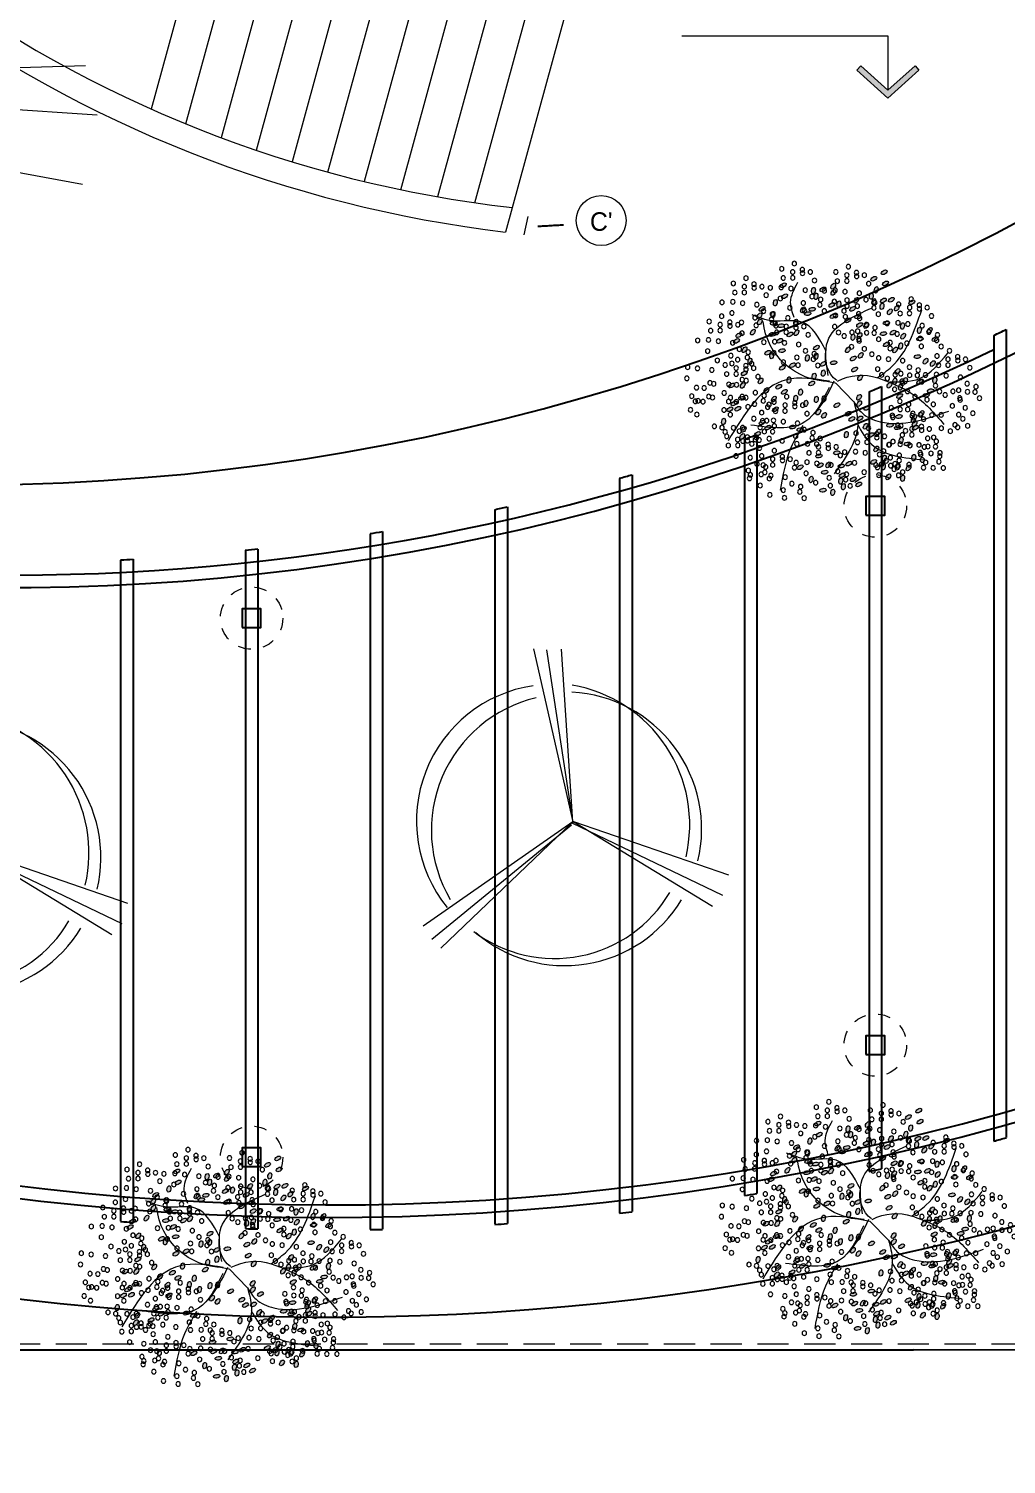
# Model space of a CAD drawing. Header units: metres. Extents: x 28 to 239, y -1 to 113.
# Drawn here: x 106.79 to 114.63, y 68.67 to 80.18 of the extents above; entities that cross this region are included whole.
import ezdxf

# ---------------------------------------------------------------- set-up
doc = ezdxf.new("R2010")
doc.units = ezdxf.units.M
for name, pattern in [('ACAD_ISO10W100', [18.5, 12, -3, 0.5, -3]), ('DASHED2', [0.375, 0.25, -0.125]), ('HIDDEN2', [0.1875, 0.125, -0.0625])]:
    doc.linetypes.add(name, pattern=pattern)
for name, color, linetype, lineweight in [('0-ARBOL', 64, 'Continuous', 0), ('DWGAUTOCAD.COM', 7, 'Continuous', 0), ('EJES', 1, 'Continuous', 13), ('ES-Acero', 12, 'Continuous', 13), ('GRAFO01', 7, 'Continuous', 0), ('linea 001', 252, 'Continuous', 0), ('Proyeccciones', 1, 'DASHED2', 18), ('proyecciones', 1, 'DASHED2', 5)]:
    doc.layers.add(name, color=color, linetype=linetype, lineweight=lineweight)
doc.layers.add('EJE', color=40, linetype='Continuous')
doc.layers.add('TEXT', color=7, linetype='Continuous')
doc.styles.add('SEYMAR', font='GOTHIC.TTF', dxfattribs={"height": 0.05})

# ---------------------------------------------------------------- blocks, each defined once
blk = doc.blocks.new('A$C2ECE247B')
h = blk.add_hatch(color=6)
h.set_gradient(color1=(255, 0, 255), color2=(255, 127, 223), rotation=180, centered=1, tint=1, name='INVSPHERICAL')
edge = h.paths.add_edge_path()
edge.add_ellipse((2.573, 1.381), major_axis=(-0.0583, -0.0025), ratio=0.578492, start_angle=0, end_angle=360, ccw=False)
edge = h.paths.add_edge_path()
edge.add_ellipse((2.69, 1.466), major_axis=(-0.0521, -0.0262), ratio=0.578492, start_angle=0, end_angle=360, ccw=False)
edge = h.paths.add_edge_path()
edge.add_ellipse((2.361, 1.263), major_axis=(-0.0377, -0.0445), ratio=0.578492, start_angle=0, end_angle=360, ccw=False)
edge = h.paths.add_edge_path()
edge.add_ellipse((2.855, 1.253), major_axis=(-0.0583, -0.0025), ratio=0.578492, start_angle=0, end_angle=360, ccw=False)
edge = h.paths.add_edge_path()
edge.add_ellipse((2.094, 3.168), major_axis=(-0.0546, 0.0205), ratio=0.578492, start_angle=0, end_angle=360, ccw=False)
edge = h.paths.add_edge_path()
edge.add_ellipse((2.035, 2.867), major_axis=(-0.0521, -0.0262), ratio=0.578492, start_angle=0, end_angle=360, ccw=False)
edge = h.paths.add_edge_path()
edge.add_ellipse((1.85, 3.126), major_axis=(-0.0521, -0.0262), ratio=0.578492, start_angle=0, end_angle=360, ccw=False)
edge = h.paths.add_edge_path()
edge.add_ellipse((1.989, 3.049), major_axis=(-0.0546, 0.0205), ratio=0.578492, start_angle=0, end_angle=360, ccw=False)
edge = h.paths.add_edge_path()
edge.add_ellipse((1.831, 2.33), major_axis=(-0.0521, -0.0262), ratio=0.578492, start_angle=0, end_angle=360, ccw=False)
edge = h.paths.add_edge_path()
edge.add_ellipse((1.673, 2.454), major_axis=(-0.0521, -0.0262), ratio=0.578492, start_angle=0, end_angle=360, ccw=False)
edge = h.paths.add_edge_path()
edge.add_ellipse((1.556, 2.369), major_axis=(-0.0583, -0.0025), ratio=0.578492, start_angle=0, end_angle=360, ccw=False)
edge = h.paths.add_edge_path()
edge.add_ellipse((1.588, 2.619), major_axis=(-0.0583, -0.0025), ratio=0.578492, start_angle=0, end_angle=360, ccw=False)
edge = h.paths.add_edge_path()
edge.add_ellipse((1.921, 2.717), major_axis=(-0.0377, -0.0445), ratio=0.578492, start_angle=0, end_angle=360, ccw=False)
edge = h.paths.add_edge_path()
edge.add_ellipse((1.347, 2.658), major_axis=(-0.0546, 0.0205), ratio=0.578492, start_angle=0, end_angle=360, ccw=False)
edge = h.paths.add_edge_path()
edge.add_ellipse((1.747, 1.646), major_axis=(-0.0583, -0.0025), ratio=0.578492, start_angle=0, end_angle=360, ccw=False)
edge = h.paths.add_edge_path()
edge.add_ellipse((1.636, 1.6), major_axis=(-0.0546, 0.0205), ratio=0.578492, start_angle=0, end_angle=360, ccw=False)
edge = h.paths.add_edge_path()
edge.add_ellipse((1.461, 1.651), major_axis=(-0.0583, -0.0025), ratio=0.578492, start_angle=0, end_angle=360, ccw=False)
edge = h.paths.add_edge_path()
edge.add_ellipse((1.045, 1.48), major_axis=(-0.0377, -0.0445), ratio=0.578492, start_angle=0, end_angle=360, ccw=False)
edge = h.paths.add_edge_path()
edge.add_ellipse((1.009, 1.178), major_axis=(-0.0583, -0.0025), ratio=0.578492, start_angle=0, end_angle=360, ccw=False)
edge = h.paths.add_edge_path()
edge.add_ellipse((1.53, 1.44), major_axis=(-0.0546, 0.0205), ratio=0.578492, start_angle=0, end_angle=360, ccw=False)
edge = h.paths.add_edge_path()
edge.add_ellipse((1.673, 1.458), major_axis=(-0.0546, 0.0205), ratio=0.578492, start_angle=0, end_angle=360, ccw=False)
edge = h.paths.add_edge_path()
edge.add_ellipse((1.412, 1.211), major_axis=(-0.0521, -0.0262), ratio=0.578492, start_angle=0, end_angle=360, ccw=False)
edge = h.paths.add_edge_path()
edge.add_ellipse((1.247, 0.991), major_axis=(-0.0546, 0.0205), ratio=0.578492, start_angle=0, end_angle=360, ccw=False)
edge = h.paths.add_edge_path()
edge.add_ellipse((1.451, 0.958), major_axis=(-0.0377, -0.0445), ratio=0.578492, start_angle=0, end_angle=360, ccw=False)
edge = h.paths.add_edge_path()
edge.add_ellipse((1.56, 0.985), major_axis=(-0.0377, -0.0445), ratio=0.578492, start_angle=0, end_angle=360, ccw=False)
edge = h.paths.add_edge_path()
edge.add_ellipse((1.04, 1.312), major_axis=(-0.0583, -0.0025), ratio=0.578492, start_angle=0, end_angle=360, ccw=False)
edge = h.paths.add_edge_path()
edge.add_ellipse((0.61, 1.371), major_axis=(-0.0521, -0.0262), ratio=0.578492, start_angle=0, end_angle=360, ccw=False)
edge = h.paths.add_edge_path()
edge.add_ellipse((0.525, 1.536), major_axis=(-0.0583, -0.0025), ratio=0.578492, start_angle=0, end_angle=360, ccw=False)
edge = h.paths.add_edge_path()
edge.add_ellipse((0.748, 1.606), major_axis=(-0.0377, -0.0445), ratio=0.578492, start_angle=0, end_angle=360, ccw=False)
edge = h.paths.add_edge_path()
edge.add_ellipse((1.15, 1.886), major_axis=(-0.0583, -0.0025), ratio=0.578492, start_angle=0, end_angle=360, ccw=False)
edge = h.paths.add_edge_path()
edge.add_ellipse((1.038, 1.839), major_axis=(-0.0546, 0.0205), ratio=0.578492, start_angle=0, end_angle=360, ccw=False)
edge = h.paths.add_edge_path()
edge.add_ellipse((0.863, 1.891), major_axis=(-0.0583, -0.0025), ratio=0.578492, start_angle=0, end_angle=360, ccw=False)
edge = h.paths.add_edge_path()
edge.add_ellipse((0.622, 1.694), major_axis=(-0.0546, 0.0205), ratio=0.578492, start_angle=0, end_angle=360, ccw=False)
edge = h.paths.add_edge_path()
edge.add_ellipse((3.446, 1.636), major_axis=(-0.0377, -0.0445), ratio=0.578492, start_angle=0, end_angle=360, ccw=False)
edge = h.paths.add_edge_path()
edge.add_ellipse((2.913, 1.85), major_axis=(-0.0546, 0.0205), ratio=0.578492, start_angle=0, end_angle=360, ccw=False)
edge = h.paths.add_edge_path()
edge.add_ellipse((2.811, 2.767), major_axis=(-0.0546, 0.0205), ratio=0.578492, start_angle=0, end_angle=360, ccw=False)
edge = h.paths.add_edge_path()
edge.add_ellipse((2.826, 2.493), major_axis=(-0.0583, -0.0025), ratio=0.578492, start_angle=0, end_angle=360, ccw=False)
edge = h.paths.add_edge_path()
edge.add_ellipse((2.825, 2.376), major_axis=(-0.0583, -0.0025), ratio=0.578492, start_angle=0, end_angle=360, ccw=False)
edge = h.paths.add_edge_path()
edge.add_ellipse((3.267, 2.611), major_axis=(-0.0377, -0.0445), ratio=0.578492, start_angle=0, end_angle=360, ccw=False)
edge = h.paths.add_edge_path()
edge.add_ellipse((3.299, 2.752), major_axis=(-0.0377, -0.0445), ratio=0.578492, start_angle=0, end_angle=360, ccw=False)
edge = h.paths.add_edge_path()
edge.add_ellipse((3.55, 1.847), major_axis=(-0.0583, -0.0025), ratio=0.578492, start_angle=0, end_angle=360, ccw=False)
edge = h.paths.add_edge_path()
edge.add_ellipse((3.501, 2.075), major_axis=(-0.0377, -0.0445), ratio=0.578492, start_angle=0, end_angle=360, ccw=False)
edge = h.paths.add_edge_path()
edge.add_ellipse((3.633, 1.969), major_axis=(-0.0521, -0.0262), ratio=0.578492, start_angle=0, end_angle=360, ccw=False)
edge = h.paths.add_edge_path()
edge.add_ellipse((3.284, 1.829), major_axis=(-0.0377, -0.0445), ratio=0.578492, start_angle=0, end_angle=360, ccw=False)
edge = h.paths.add_edge_path()
edge.add_ellipse((2.203, 4.252), major_axis=(-0.0583, -0.0025), ratio=0.578492, start_angle=0, end_angle=360, ccw=False)
edge = h.paths.add_edge_path()
edge.add_ellipse((1.984, 4.241), major_axis=(-0.0583, -0.0025), ratio=0.578492, start_angle=0, end_angle=360, ccw=False)
edge = h.paths.add_edge_path()
edge.add_ellipse((1.89, 4.302), major_axis=(-0.0583, -0.0025), ratio=0.578492, start_angle=0, end_angle=360, ccw=False)
edge = h.paths.add_edge_path()
edge.add_ellipse((1.759, 4.327), major_axis=(-0.0521, -0.0262), ratio=0.578492, start_angle=0, end_angle=360, ccw=False)
edge = h.paths.add_edge_path()
edge.add_ellipse((1.747, 4.103), major_axis=(-0.0546, 0.0205), ratio=0.578492, start_angle=0, end_angle=360, ccw=False)
edge = h.paths.add_edge_path()
edge.add_ellipse((1.541, 4.179), major_axis=(-0.0546, 0.0205), ratio=0.578492, start_angle=0, end_angle=360, ccw=False)
edge = h.paths.add_edge_path()
edge.add_ellipse((1.354, 4.095), major_axis=(-0.0521, -0.0262), ratio=0.578492, start_angle=0, end_angle=360, ccw=False)
edge = h.paths.add_edge_path()
edge.add_ellipse((1.196, 4.219), major_axis=(-0.0521, -0.0262), ratio=0.578492, start_angle=0, end_angle=360, ccw=False)
edge = h.paths.add_edge_path()
edge.add_ellipse((1.873, 4.015), major_axis=(-0.0377, -0.0445), ratio=0.578492, start_angle=0, end_angle=360, ccw=False)
edge = h.paths.add_edge_path()
edge.add_ellipse((1.841, 3.874), major_axis=(-0.0377, -0.0445), ratio=0.578492, start_angle=0, end_angle=360, ccw=False)
edge = h.paths.add_edge_path()
edge.add_ellipse((2.059, 3.93), major_axis=(-0.0377, -0.0445), ratio=0.578492, start_angle=0, end_angle=360, ccw=False)
edge = h.paths.add_edge_path()
edge.add_ellipse((2.682, 4.022), major_axis=(-0.0546, 0.0205), ratio=0.578492, start_angle=0, end_angle=360, ccw=False)
edge = h.paths.add_edge_path()
edge.add_ellipse((2.493, 4.422), major_axis=(-0.0521, -0.0262), ratio=0.578492, start_angle=0, end_angle=360, ccw=False)
edge = h.paths.add_edge_path()
edge.add_ellipse((2.382, 4.439), major_axis=(-0.0521, -0.0262), ratio=0.578492, start_angle=0, end_angle=360, ccw=False)
edge = h.paths.add_edge_path()
edge.add_ellipse((2.552, 4.216), major_axis=(-0.0583, -0.0025), ratio=0.578492, start_angle=0, end_angle=360, ccw=False)
edge = h.paths.add_edge_path()
edge.add_ellipse((2.383, 3.828), major_axis=(-0.0521, -0.0262), ratio=0.578492, start_angle=0, end_angle=360, ccw=False)
edge = h.paths.add_edge_path()
edge.add_ellipse((2.92, 4), major_axis=(-0.0521, -0.0262), ratio=0.578492, start_angle=0, end_angle=360, ccw=False)
edge = h.paths.add_edge_path()
edge.add_ellipse((2.162, 0.848), major_axis=(-0.0521, -0.0262), ratio=0.578492, start_angle=0, end_angle=360, ccw=False)
edge = h.paths.add_edge_path()
edge.add_ellipse((2.487, 0.82), major_axis=(-0.0377, -0.0445), ratio=0.578492, start_angle=0, end_angle=360, ccw=False)
edge = h.paths.add_edge_path()
edge.add_ellipse((2.641, 0.593), major_axis=(-0.0546, 0.0205), ratio=0.578492, start_angle=0, end_angle=360, ccw=False)
edge = h.paths.add_edge_path()
edge.add_ellipse((2.848, 0.578), major_axis=(-0.0583, -0.0025), ratio=0.578492, start_angle=0, end_angle=360, ccw=False)
edge = h.paths.add_edge_path()
edge.add_ellipse((2.605, 1.631), major_axis=(-0.0583, -0.0025), ratio=0.578492, start_angle=0, end_angle=360, ccw=False)
edge = h.paths.add_edge_path()
edge.add_ellipse((2.329, 1.122), major_axis=(-0.0377, -0.0445), ratio=0.578492, start_angle=0, end_angle=360, ccw=False)
edge = h.paths.add_edge_path()
edge.add_ellipse((2.143, 1.207), major_axis=(-0.0377, -0.0445), ratio=0.578492, start_angle=0, end_angle=360, ccw=False)
edge = h.paths.add_edge_path()
edge.add_ellipse((1.887, 0.887), major_axis=(-0.0583, -0.0025), ratio=0.578492, start_angle=0, end_angle=360, ccw=False)
edge = h.paths.add_edge_path()
edge.add_ellipse((2.107, 0.898), major_axis=(-0.0583, -0.0025), ratio=0.578492, start_angle=0, end_angle=360, ccw=False)
edge = h.paths.add_edge_path()
edge.add_ellipse((2.012, 0.959), major_axis=(-0.0583, -0.0025), ratio=0.578492, start_angle=0, end_angle=360, ccw=False)
edge = h.paths.add_edge_path()
edge.add_ellipse((1.82, 1.387), major_axis=(-0.0521, -0.0262), ratio=0.578492, start_angle=0, end_angle=360, ccw=False)
edge = h.paths.add_edge_path()
edge.add_ellipse((2.492, 0.949), major_axis=(-0.0546, 0.0205), ratio=0.578492, start_angle=0, end_angle=360, ccw=False)
edge = h.paths.add_edge_path()
edge.add_ellipse((2.316, 2.892), major_axis=(-0.0546, 0.0205), ratio=0.578492, start_angle=0, end_angle=360, ccw=False)
edge = h.paths.add_edge_path()
edge.add_ellipse((2.447, 2.863), major_axis=(-0.0521, -0.0262), ratio=0.578492, start_angle=0, end_angle=360, ccw=False)
edge = h.paths.add_edge_path()
edge.add_ellipse((2.343, 3.33), major_axis=(-0.0521, -0.0262), ratio=0.578492, start_angle=0, end_angle=360, ccw=False)
edge = h.paths.add_edge_path()
edge.add_ellipse((1.261, 2.571), major_axis=(-0.0583, -0.0025), ratio=0.578492, start_angle=0, end_angle=360, ccw=False)
edge = h.paths.add_edge_path()
edge.add_ellipse((1.041, 2.56), major_axis=(-0.0583, -0.0025), ratio=0.578492, start_angle=0, end_angle=360, ccw=False)
edge = h.paths.add_edge_path()
edge.add_ellipse((1.145, 2.075), major_axis=(-0.0521, -0.0262), ratio=0.578492, start_angle=0, end_angle=360, ccw=False)
edge = h.paths.add_edge_path()
edge.add_ellipse((0.902, 2.082), major_axis=(-0.0521, -0.0262), ratio=0.578492, start_angle=0, end_angle=360, ccw=False)
edge = h.paths.add_edge_path()
edge.add_ellipse((0.711, 1.997), major_axis=(-0.0546, 0.0205), ratio=0.578492, start_angle=0, end_angle=360, ccw=False)
edge = h.paths.add_edge_path()
edge.add_ellipse((0.598, 2.497), major_axis=(-0.0546, 0.0205), ratio=0.578492, start_angle=0, end_angle=360, ccw=False)
edge = h.paths.add_edge_path()
edge.add_ellipse((0.495, 2.531), major_axis=(-0.0521, -0.0262), ratio=0.578492, start_angle=0, end_angle=360, ccw=False)
edge = h.paths.add_edge_path()
edge.add_ellipse((0.411, 2.414), major_axis=(-0.0521, -0.0262), ratio=0.578492, start_angle=0, end_angle=360, ccw=False)
edge = h.paths.add_edge_path()
edge.add_ellipse((0.487, 2.252), major_axis=(-0.0583, -0.0025), ratio=0.578492, start_angle=0, end_angle=360, ccw=False)
edge = h.paths.add_edge_path()
edge.add_ellipse((0.612, 2.325), major_axis=(-0.0583, -0.0025), ratio=0.578492, start_angle=0, end_angle=360, ccw=False)
edge = h.paths.add_edge_path()
edge.add_ellipse((0.814, 2.273), major_axis=(-0.0377, -0.0445), ratio=0.578492, start_angle=0, end_angle=360, ccw=False)
edge = h.paths.add_edge_path()
edge.add_ellipse((1.008, 2.22), major_axis=(-0.0377, -0.0445), ratio=0.578492, start_angle=0, end_angle=360, ccw=False)
edge = h.paths.add_edge_path()
edge.add_ellipse((1.392, 3.686), major_axis=(-0.0583, -0.0025), ratio=0.578492, start_angle=0, end_angle=360, ccw=False)
edge = h.paths.add_edge_path()
edge.add_ellipse((1.206, 3.162), major_axis=(-0.0521, -0.0262), ratio=0.578492, start_angle=0, end_angle=360, ccw=False)
edge = h.paths.add_edge_path()
edge.add_ellipse((1.048, 3.286), major_axis=(-0.0521, -0.0262), ratio=0.578492, start_angle=0, end_angle=360, ccw=False)
edge = h.paths.add_edge_path()
edge.add_ellipse((0.967, 3.184), major_axis=(-0.0546, 0.0205), ratio=0.578492, start_angle=0, end_angle=360, ccw=False)
edge = h.paths.add_edge_path()
edge.add_ellipse((1.061, 3.609), major_axis=(-0.0546, 0.0205), ratio=0.578492, start_angle=0, end_angle=360, ccw=False)
edge = h.paths.add_edge_path()
edge.add_ellipse((0.998, 3.702), major_axis=(-0.0546, 0.0205), ratio=0.578492, start_angle=0, end_angle=360, ccw=False)
edge = h.paths.add_edge_path()
edge.add_ellipse((0.89, 3.567), major_axis=(-0.0521, -0.0262), ratio=0.578492, start_angle=0, end_angle=360, ccw=False)
edge = h.paths.add_edge_path()
edge.add_ellipse((0.744, 3.439), major_axis=(-0.0583, -0.0025), ratio=0.578492, start_angle=0, end_angle=360, ccw=False)
edge = h.paths.add_edge_path()
edge.add_ellipse((0.838, 3.378), major_axis=(-0.0583, -0.0025), ratio=0.578492, start_angle=0, end_angle=360, ccw=False)
edge = h.paths.add_edge_path()
edge.add_ellipse((1.405, 3.576), major_axis=(-0.0377, -0.0445), ratio=0.578492, start_angle=0, end_angle=360, ccw=False)
edge = h.paths.add_edge_path()
edge.add_ellipse((1.296, 3.548), major_axis=(-0.0377, -0.0445), ratio=0.578492, start_angle=0, end_angle=360, ccw=False)
edge = h.paths.add_edge_path()
edge.add_ellipse((2.217, 3.628), major_axis=(-0.0377, -0.0445), ratio=0.578492, start_angle=0, end_angle=360, ccw=False)
edge = h.paths.add_edge_path()
edge.add_ellipse((1.892, 3.656), major_axis=(-0.0521, -0.0262), ratio=0.578492, start_angle=0, end_angle=360, ccw=False)
edge = h.paths.add_edge_path()
edge.add_ellipse((2.087, 3.756), major_axis=(-0.0521, -0.0262), ratio=0.578492, start_angle=0, end_angle=360, ccw=False)
edge = h.paths.add_edge_path()
edge.add_ellipse((1.653, 3.678), major_axis=(-0.0546, 0.0205), ratio=0.578492, start_angle=0, end_angle=360, ccw=False)
edge = h.paths.add_edge_path()
edge.add_ellipse((1.806, 3.572), major_axis=(-0.0583, -0.0025), ratio=0.578492, start_angle=0, end_angle=360, ccw=False)
edge = h.paths.add_edge_path()
edge.add_ellipse((2.219, 2.002), major_axis=(-0.0583, -0.0025), ratio=0.578492, start_angle=0, end_angle=360, ccw=False)
edge = h.paths.add_edge_path()
edge.add_ellipse((2.314, 1.941), major_axis=(-0.0583, -0.0025), ratio=0.578492, start_angle=0, end_angle=360, ccw=False)
edge = h.paths.add_edge_path()
edge.add_ellipse((1.907, 2.169), major_axis=(-0.0583, -0.0025), ratio=0.578492, start_angle=0, end_angle=360, ccw=False)
edge = h.paths.add_edge_path()
edge.add_ellipse((2.574, 2.018), major_axis=(-0.0521, -0.0262), ratio=0.578492, start_angle=0, end_angle=360, ccw=False)
edge = h.paths.add_edge_path()
edge.add_ellipse((2.537, 1.794), major_axis=(-0.0521, -0.0262), ratio=0.578492, start_angle=0, end_angle=360, ccw=False)
edge = h.paths.add_edge_path()
edge.add_ellipse((2.621, 1.911), major_axis=(-0.0521, -0.0262), ratio=0.578492, start_angle=0, end_angle=360, ccw=False)
edge = h.paths.add_edge_path()
edge.add_ellipse((2.18, 2.781), major_axis=(-0.0546, 0.0205), ratio=0.578492, start_angle=0, end_angle=360, ccw=False)
edge = h.paths.add_edge_path()
edge.add_ellipse((0.212, 2.657), major_axis=(-0.0521, -0.0262), ratio=0.578492, start_angle=0, end_angle=360, ccw=False)
edge = h.paths.add_edge_path()
edge.add_ellipse((0.054, 2.781), major_axis=(-0.0521, -0.0262), ratio=0.578492, start_angle=0, end_angle=360, ccw=False)
edge = h.paths.add_edge_path()
edge.add_ellipse((0.25, 2.881), major_axis=(-0.0521, -0.0262), ratio=0.578492, start_angle=0, end_angle=360, ccw=False)
edge = h.paths.add_edge_path()
edge.add_ellipse((0.399, 2.741), major_axis=(-0.0546, 0.0205), ratio=0.578492, start_angle=0, end_angle=360, ccw=False)
edge = h.paths.add_edge_path()
edge.add_ellipse((0.542, 2.758), major_axis=(-0.0546, 0.0205), ratio=0.578492, start_angle=0, end_angle=360, ccw=False)
edge = h.paths.add_edge_path()
edge.add_ellipse((0.605, 2.665), major_axis=(-0.0546, 0.0205), ratio=0.578492, start_angle=0, end_angle=360, ccw=False)
edge = h.paths.add_edge_path()
edge.add_ellipse((2.651, 2.642), major_axis=(-0.0546, 0.0205), ratio=0.578492, start_angle=0, end_angle=360, ccw=False)
edge = h.paths.add_edge_path()
edge.add_ellipse((2.57, 2.531), major_axis=(-0.0546, 0.0205), ratio=0.578492, start_angle=0, end_angle=360, ccw=False)
edge = h.paths.add_edge_path()
edge.add_ellipse((2.547, 2.271), major_axis=(-0.0521, -0.0262), ratio=0.578492, start_angle=0, end_angle=360, ccw=False)
edge = h.paths.add_edge_path()
edge.add_ellipse((2.685, 2.954), major_axis=(-0.0546, 0.0205), ratio=0.578492, start_angle=0, end_angle=360, ccw=False)
edge = h.paths.add_edge_path()
edge.add_ellipse((2.478, 3.464), major_axis=(-0.0521, -0.0262), ratio=0.578492, start_angle=0, end_angle=360, ccw=False)
edge = h.paths.add_edge_path()
edge.add_ellipse((2.39, 3.741), major_axis=(-0.0546, 0.0205), ratio=0.578492, start_angle=0, end_angle=360, ccw=False)
edge = h.paths.add_edge_path()
edge.add_ellipse((2.607, 3.247), major_axis=(-0.0546, 0.0205), ratio=0.578492, start_angle=0, end_angle=360, ccw=False)
edge = h.paths.add_edge_path()
edge.add_ellipse((2.31, 1.781), major_axis=(-0.0521, -0.0262), ratio=0.578492, start_angle=0, end_angle=360, ccw=False)
edge = h.paths.add_edge_path()
edge.add_ellipse((0.746, 2.949), major_axis=(-0.0583, -0.0025), ratio=0.578492, start_angle=0, end_angle=360, ccw=False)
edge = h.paths.add_edge_path()
edge.add_ellipse((0.986, 2.769), major_axis=(-0.0377, -0.0445), ratio=0.578492, start_angle=0, end_angle=360, ccw=False)
edge = h.paths.add_edge_path()
edge.add_ellipse((0.912, 2.927), major_axis=(-0.0521, -0.0262), ratio=0.578492, start_angle=0, end_angle=360, ccw=False)
edge = h.paths.add_edge_path()
edge.add_ellipse((1.135, 2.893), major_axis=(-0.0521, -0.0262), ratio=0.578492, start_angle=0, end_angle=360, ccw=False)
edge = h.paths.add_edge_path()
edge.add_ellipse((1.097, 2.668), major_axis=(-0.0521, -0.0262), ratio=0.578492, start_angle=0, end_angle=360, ccw=False)
edge = h.paths.add_edge_path()
edge.add_ellipse((0.258, 2.073), major_axis=(-0.0521, -0.0262), ratio=0.578492, start_angle=0, end_angle=360, ccw=False)
edge = h.paths.add_edge_path()
edge.add_ellipse((2.829, 2.971), major_axis=(-0.0546, 0.0205), ratio=0.578492, start_angle=0, end_angle=360, ccw=False)
edge = h.paths.add_edge_path()
edge.add_ellipse((2.885, 3.676), major_axis=(-0.0583, -0.0025), ratio=0.578492, start_angle=0, end_angle=360, ccw=False)
edge = h.paths.add_edge_path()
edge.add_ellipse((2.832, 3.208), major_axis=(-0.0521, -0.0262), ratio=0.578492, start_angle=0, end_angle=360, ccw=False)
edge = h.paths.add_edge_path()
edge.add_ellipse((2.805, 3.342), major_axis=(-0.0521, -0.0262), ratio=0.578492, start_angle=0, end_angle=360, ccw=False)
edge = h.paths.add_edge_path()
edge.add_ellipse((2.936, 0.761), major_axis=(-0.0546, 0.0205), ratio=0.578492, start_angle=0, end_angle=360, ccw=False)
edge = h.paths.add_edge_path()
edge.add_ellipse((3.061, 0.574), major_axis=(-0.0546, 0.0205), ratio=0.578492, start_angle=0, end_angle=360, ccw=False)
edge = h.paths.add_edge_path()
edge.add_ellipse((3.174, 0.807), major_axis=(-0.0583, -0.0025), ratio=0.578492, start_angle=0, end_angle=360, ccw=False)
edge = h.paths.add_edge_path()
edge.add_ellipse((3.08, 1.174), major_axis=(-0.0521, -0.0262), ratio=0.578492, start_angle=0, end_angle=360, ccw=False)
edge = h.paths.add_edge_path()
edge.add_ellipse((3.063, 0.979), major_axis=(-0.0546, 0.0205), ratio=0.578492, start_angle=0, end_angle=360, ccw=False)
edge = h.paths.add_edge_path()
edge.add_ellipse((2.925, 1.041), major_axis=(-0.0546, 0.0205), ratio=0.578492, start_angle=0, end_angle=360, ccw=False)
edge = h.paths.add_edge_path()
edge.add_ellipse((3.539, 1.327), major_axis=(-0.0521, -0.0262), ratio=0.578492, start_angle=0, end_angle=360, ccw=False)
edge = h.paths.add_edge_path()
edge.add_ellipse((3.566, 1.193), major_axis=(-0.0521, -0.0262), ratio=0.578492, start_angle=0, end_angle=360, ccw=False)
edge = h.paths.add_edge_path()
edge.add_ellipse((3.339, 1.542), major_axis=(-0.0521, -0.0262), ratio=0.578492, start_angle=0, end_angle=360, ccw=False)
edge = h.paths.add_edge_path()
edge.add_ellipse((3.934, 1.52), major_axis=(-0.0546, 0.0205), ratio=0.578492, start_angle=0, end_angle=360, ccw=False)
edge = h.paths.add_edge_path()
edge.add_ellipse((3.684, 1.502), major_axis=(-0.0546, 0.0205), ratio=0.578492, start_angle=0, end_angle=360, ccw=False)
edge = h.paths.add_edge_path()
edge.add_ellipse((3.747, 1.409), major_axis=(-0.0546, 0.0205), ratio=0.578492, start_angle=0, end_angle=360, ccw=False)
edge = h.paths.add_edge_path()
edge.add_ellipse((3.581, 1.536), major_axis=(-0.0521, -0.0262), ratio=0.578492, start_angle=0, end_angle=360, ccw=False)
edge = h.paths.add_edge_path()
edge.add_ellipse((3.121, 3.911), major_axis=(-0.0583, -0.0025), ratio=0.578492, start_angle=0, end_angle=360, ccw=False)
edge = h.paths.add_edge_path()
edge.add_ellipse((3.227, 4.083), major_axis=(-0.0521, -0.0262), ratio=0.578492, start_angle=0, end_angle=360, ccw=False)
edge = h.paths.add_edge_path()
edge.add_ellipse((3.539, 3.13), major_axis=(-0.0521, -0.0262), ratio=0.578492, start_angle=0, end_angle=360, ccw=False)
edge = h.paths.add_edge_path()
edge.add_ellipse((2.978, 3.498), major_axis=(-0.0583, -0.0025), ratio=0.578492, start_angle=0, end_angle=360, ccw=False)
edge = h.paths.add_edge_path()
edge.add_ellipse((3.042, 3.303), major_axis=(-0.0583, -0.0025), ratio=0.578492, start_angle=0, end_angle=360, ccw=False)
edge = h.paths.add_edge_path()
edge.add_ellipse((3.327, 3.802), major_axis=(-0.0377, -0.0445), ratio=0.578492, start_angle=0, end_angle=360, ccw=False)
edge = h.paths.add_edge_path()
edge.add_ellipse((3.186, 3.184), major_axis=(-0.0521, -0.0262), ratio=0.578492, start_angle=0, end_angle=360, ccw=False)
edge = h.paths.add_edge_path()
edge.add_ellipse((3.915, 3.442), major_axis=(-0.0583, -0.0025), ratio=0.578492, start_angle=0, end_angle=360, ccw=False)
edge = h.paths.add_edge_path()
edge.add_ellipse((3.791, 3.486), major_axis=(-0.0583, -0.0025), ratio=0.578492, start_angle=0, end_angle=360, ccw=False)
edge = h.paths.add_edge_path()
edge.add_ellipse((3.527, 3.77), major_axis=(-0.0521, -0.0262), ratio=0.578492, start_angle=0, end_angle=360, ccw=False)
edge = h.paths.add_edge_path()
edge.add_ellipse((3.611, 3.888), major_axis=(-0.0521, -0.0262), ratio=0.578492, start_angle=0, end_angle=360, ccw=False)
edge = h.paths.add_edge_path()
edge.add_ellipse((3.857, 3.871), major_axis=(-0.0546, 0.0205), ratio=0.578492, start_angle=0, end_angle=360, ccw=False)
edge = h.paths.add_edge_path()
edge.add_ellipse((3.48, 3.877), major_axis=(-0.0521, -0.0262), ratio=0.578492, start_angle=0, end_angle=360, ccw=False)
edge = h.paths.add_edge_path()
edge.add_ellipse((3.734, 3.23), major_axis=(-0.0521, -0.0262), ratio=0.578492, start_angle=0, end_angle=360, ccw=False)
edge = h.paths.add_edge_path()
edge.add_ellipse((3.512, 3.264), major_axis=(-0.0521, -0.0262), ratio=0.578492, start_angle=0, end_angle=360, ccw=False)
edge = h.paths.add_edge_path()
edge.add_ellipse((3.848, 2.259), major_axis=(-0.0521, -0.0262), ratio=0.578492, start_angle=0, end_angle=360, ccw=False)
edge = h.paths.add_edge_path()
edge.add_ellipse((3.936, 1.976), major_axis=(-0.0546, 0.0205), ratio=0.578492, start_angle=0, end_angle=360, ccw=False)
edge = h.paths.add_edge_path()
edge.add_ellipse((3.99, 1.692), major_axis=(-0.0377, -0.0445), ratio=0.578492, start_angle=0, end_angle=360, ccw=False)
edge = h.paths.add_edge_path()
edge.add_ellipse((3.696, 1.833), major_axis=(-0.0377, -0.0445), ratio=0.578492, start_angle=0, end_angle=360, ccw=False)
at = {"color": 32}
for p, q in [((2.225, 2.503), (2.376, 2.929)), ((2.215, 2.503), (2.338, 2.039))]:
    blk.add_line(p, q, dxfattribs=at)
at = {"color": 64}
for centre in [(1.634, 5.007), (1.761, 4.898), (2.033, 5.007), (1.435, 4.862), (1.453, 4.681), (1.508, 4.644), (1.58, 4.808), (1.671, 4.753), (1.852, 4.681), (1.924, 4.844), (2.105, 4.753), (1.417, 4.536), (1.508, 4.391), (1.743, 4.445), (2.16, 4.518), (1.743, 4.119), (1.779, 4.282), (1.96, 4.354), (2.069, 4.264), (1.834, 4.083), (1.888, 3.956), (3.835, 2.814), (4.034, 2.959), (4.161, 2.851), (4.433, 2.959), (3.853, 2.633), (3.908, 2.597), (3.98, 2.76), (4.07, 2.706), (4.252, 2.633), (4.324, 2.796), (4.505, 2.706), (3.417, 2.364), (3.816, 2.364), (3.817, 2.488), (3.908, 2.343), (4.143, 2.398), (4.36, 2.307), (4.559, 2.47), (3.218, 2.219), (3.236, 2.038), (3.363, 2.165), (3.454, 2.111), (3.544, 2.256), (3.635, 2.038), (3.707, 2.201), (3.888, 2.111), (4.143, 2.071), (4.179, 2.234), (4.233, 2.035), (4.469, 2.216), (3.2, 1.893), (3.291, 2.002), (3.526, 1.803), (3.942, 1.875), (4.288, 1.908), (3.291, 1.748), (3.562, 1.64), (3.743, 1.712), (3.852, 1.621), (3.526, 1.476), (3.617, 1.44), (3.671, 1.313)]:
    blk.add_circle(centre, 0.0405, dxfattribs=at)
at = {"color": 66}
for centre in [(2.448, 5.026), (2.575, 4.917), (2.847, 5.026), (2.249, 4.881), (2.267, 4.699), (2.322, 4.663), (2.394, 4.826), (2.485, 4.772), (2.666, 4.699), (2.738, 4.863), (2.919, 4.772), (2.231, 4.554), (2.322, 4.409), (2.557, 4.464), (2.774, 4.373), (2.973, 4.536), (2.557, 4.138), (2.593, 4.301), (2.883, 4.283), (1.858, 3.988), (1.985, 3.88), (2.256, 3.988), (2.648, 4.101), (2.702, 3.975), (1.659, 3.843), (1.677, 3.662), (1.731, 3.626), (1.804, 3.789), (1.894, 3.735), (2.075, 3.662), (2.148, 3.825), (2.329, 3.735), (1.641, 3.517), (1.731, 3.372), (1.967, 3.427), (2.184, 3.336), (2.383, 3.499), (1.967, 3.101), (2.003, 3.264), (2.293, 3.245), (2.886, 3.127), (3.031, 3.072), (3.085, 3.272), (3.212, 3.163), (3.375, 3.109), (3.483, 3.272), (2.057, 3.064), (2.112, 2.937), (2.904, 2.945), (2.958, 2.909), (3.121, 3.018), (3.302, 2.945), (3.556, 3.018), (2.868, 2.8), (2.958, 2.655), (3.194, 2.71), (3.411, 2.619), (3.61, 2.782), (3.194, 2.384), (3.23, 2.547), (3.284, 2.347), (3.519, 2.529), (3.338, 2.221)]:
    blk.add_circle(centre, 0.0405, dxfattribs=at)
at = {"color": 68}
for centre in [(3.353, 4.931), (3.28, 4.768), (3.534, 4.84), (2.97, 4.373), (3.171, 4.532), (3.368, 4.373), (3.389, 4.441), (3.521, 4.482), (3.588, 4.605), (3.744, 4.373), (3.764, 4.598), (3.777, 4.457), (3.811, 4.495), (3.987, 4.488), (2.771, 4.228), (2.915, 4.174), (3.006, 4.119), (3.096, 4.264), (3.236, 4.135), (3.412, 4.128), (3.591, 4.264), (3.611, 4.332), (4, 4.347), (2.752, 3.902), (2.789, 4.047), (2.843, 4.011), (3.016, 3.903), (3.037, 3.972), (3.169, 4.012), (3.425, 3.987), (3.434, 3.856), (3.501, 3.978), (3.677, 3.971), (4.017, 3.967), (2.843, 3.757), (3.115, 3.648), (3.281, 3.747), (3.301, 3.815), (3.404, 3.63), (3.69, 3.83), (3.863, 3.659), (3.966, 3.838), (4.004, 3.749), (4.058, 3.682), (3.078, 3.485), (3.169, 3.449), (3.3, 3.556), (3.364, 3.364), (3.53, 3.428), (3.774, 3.518), (3.859, 3.537), (3.877, 3.356), (3.979, 3.39), (4.004, 3.483), (4.094, 3.428), (4.185, 3.573), (4.275, 3.356), (3.172, 3.326), (3.223, 3.322), (3.441, 3.211), (3.607, 3.249), (3.633, 3.147), (3.799, 3.211), (3.812, 3.147), (3.841, 3.211), (3.931, 3.32), (3.94, 3.224), (4.167, 3.12), (3.453, 3.044), (3.697, 3.006), (3.931, 3.066), (4.203, 2.957), (4.384, 3.03), (4.493, 2.939), (4.167, 2.794), (4.257, 2.758), (4.311, 2.631)]:
    blk.add_circle(centre, 0.0405, dxfattribs=at)
at = {"color": 62}
for centre in [(0.957, 4.396), (1.356, 4.396), (0.758, 4.251), (0.903, 4.197), (0.993, 4.142), (1.084, 4.287), (1.247, 4.233), (1.428, 4.142), (0.74, 3.925), (0.776, 4.07), (0.83, 4.034), (1.174, 4.07), (1.482, 3.907), (0.83, 3.78), (1.066, 3.834), (1.102, 3.671), (1.283, 3.744), (1.392, 3.653), (1.066, 3.508), (1.156, 3.472), (1.211, 3.345), (2.603, 1.569), (2.747, 1.515), (2.802, 1.714), (2.929, 1.606), (3.092, 1.551), (3.2, 1.714), (2.621, 1.388), (2.675, 1.352), (2.838, 1.461), (3.019, 1.388), (3.273, 1.461), (2.269, 1.092), (2.584, 1.243), (2.667, 1.092), (2.675, 1.098), (2.91, 1.153), (3.128, 1.062), (3.327, 1.225), (2.07, 0.947), (2.088, 0.765), (2.215, 0.892), (2.305, 0.838), (2.396, 0.983), (2.486, 0.765), (2.559, 0.928), (2.74, 0.838), (2.91, 0.826), (2.947, 0.99), (3.001, 0.79), (3.236, 0.971), (2.052, 0.62), (2.142, 0.729), (2.378, 0.53), (2.794, 0.602), (3.055, 0.663), (2.142, 0.475), (2.414, 0.367), (2.595, 0.439), (2.704, 0.349), (2.378, 0.204), (2.468, 0.167), (2.523, 0.041)]:
    blk.add_circle(centre, 0.0405, dxfattribs=at)
at = {"color": 60}
for centre in [(0.301, 3.386), (0.446, 3.332), (0.5, 3.531), (0.627, 3.423), (0.79, 3.368), (0.899, 3.531), (0.319, 3.205), (0.373, 3.169), (0.536, 3.278), (0.718, 3.205), (0.831, 3.094), (0.971, 3.278), (1.175, 3.13), (0.283, 3.06), (0.373, 2.915), (0.609, 2.97), (0.826, 2.879), (0.922, 3.039), (1.025, 3.042), (1.103, 2.967), (1.356, 3.039), (1.409, 2.924), (0.609, 2.643), (0.645, 2.807), (0.699, 2.607), (0.935, 2.788), (0.994, 2.731), (1.03, 2.568), (1.211, 2.641), (1.281, 2.719), (1.411, 2.804), (1.511, 2.591), (0.754, 2.48), (0.994, 2.405), (1.085, 2.369), (1.152, 2.488), (1.32, 2.55), (1.345, 2.527), (1.421, 2.373), (0.215, 2.113), (0.36, 2.059), (0.414, 2.258), (0.541, 2.15), (0.704, 2.095), (0.813, 2.258), (1.139, 2.242), (1.428, 2.067), (1.434, 2.206), (0.197, 1.787), (0.233, 1.932), (0.288, 1.896), (0.451, 2.005), (0.632, 1.932), (0.885, 2.005), (1.083, 2.031), (1.174, 1.977), (1.355, 1.904), (1.609, 1.977), (1.661, 1.861), (0.288, 1.642), (0.523, 1.697), (0.559, 1.534), (0.74, 1.606), (0.849, 1.516), (0.939, 1.769), (1.246, 1.669), (1.464, 1.578), (1.533, 1.656), (1.663, 1.741), (1.763, 1.528), (0.523, 1.371), (0.614, 1.334), (1.246, 1.342), (1.283, 1.505), (1.337, 1.306), (1.405, 1.425), (1.572, 1.487), (1.597, 1.464), (1.674, 1.31), (1.899, 1.335), (2.021, 1.255), (2.08, 1.407), (2.189, 1.317), (2.213, 1.293), (0.655, 1.038), (0.668, 1.207), (0.854, 1.183), (0.981, 1.074), (1.144, 1.02), (1.253, 1.183), (1.391, 1.179), (1.686, 1.144), (1.863, 1.172), (1.953, 1.136), (1.967, 1.019), (2.008, 1.009), (2.29, 1.14), (2.586, 1.065), (2.821, 1.119), (3.039, 1.029), (3.108, 1.107), (0.673, 0.857), (0.728, 0.82), (0.8, 0.983), (0.891, 0.929), (1.072, 0.857), (1.325, 0.929), (1.378, 0.813), (1.621, 0.929), (1.634, 0.788), (1.916, 0.89), (1.954, 0.801), (2.303, 0.973), (2.821, 0.793), (2.858, 0.956), (2.912, 0.757), (2.98, 0.876), (0.637, 0.712), (0.728, 0.567), (0.963, 0.621), (1.18, 0.53), (1.249, 0.608), (1.379, 0.694), (1.48, 0.48), (1.723, 0.57), (1.813, 0.711), (2.213, 0.559), (2.335, 0.479), (2.394, 0.631), (2.503, 0.541), (2.527, 0.517), (2.966, 0.63), (0.963, 0.295), (0.999, 0.458), (1.054, 0.259), (1.121, 0.378), (1.289, 0.44), (1.313, 0.416), (1.39, 0.263), (1.557, 0.301), (1.749, 0.263), (1.89, 0.276), (1.928, 0.442), (2.177, 0.396), (2.267, 0.36), (2.322, 0.233), (2.604, 0.364), (1.108, 0.132), (1.403, 0.096), (1.582, 0.199), (1.646, 0.058), (1.762, 0.199), (2.617, 0.197)]:
    blk.add_circle(centre, 0.0405, dxfattribs=at)
at = {"color": 32}
for centre, radius, start, end in [((1.209, 3.23), 1.211, 329.0782, 52.6009), ((1.633, 2.438), 0.539, 6.8841, 70.9351), ((2.663, 1.678), 0.946, 121.5433, 166.6017), ((2.551, 4.829), 2.314, 261.4278, 278.5722)]:
    blk.add_arc(centre, radius, start, end, dxfattribs=at)
at = {"color": 200, "extrusion": (0, 0, -1)}
for centre, major_axis in [((2.382, 4.439), (-0.0521, -0.0262)), ((2.493, 4.422), (-0.0521, -0.0262)), ((1.196, 4.219), (-0.0521, -0.0262)), ((1.759, 4.327), (-0.0521, -0.0262)), ((1.89, 4.302), (-0.0583, -0.0025)), ((1.984, 4.241), (-0.0583, -0.0025)), ((2.203, 4.252), (-0.0583, -0.0025)), ((2.552, 4.216), (-0.0583, -0.0025)), ((1.354, 4.095), (-0.0521, -0.0262)), ((2.92, 4), (-0.0521, -0.0262)), ((3.121, 3.911), (-0.0583, -0.0025)), ((3.227, 4.083), (-0.0521, -0.0262)), ((3.48, 3.877), (-0.0521, -0.0262)), ((3.611, 3.888), (-0.0521, -0.0262)), ((1.392, 3.686), (-0.0583, -0.0025)), ((1.892, 3.656), (-0.0521, -0.0262)), ((2.087, 3.756), (-0.0521, -0.0262)), ((2.383, 3.828), (-0.0521, -0.0262)), ((2.885, 3.676), (-0.0583, -0.0025)), ((3.527, 3.77), (-0.0521, -0.0262)), ((0.744, 3.439), (-0.0583, -0.0025)), ((0.838, 3.378), (-0.0583, -0.0025)), ((0.89, 3.567), (-0.0521, -0.0262)), ((1.806, 3.572), (-0.0583, -0.0025)), ((2.343, 3.33), (-0.0521, -0.0262)), ((2.478, 3.464), (-0.0521, -0.0262)), ((2.805, 3.342), (-0.0521, -0.0262)), ((2.978, 3.498), (-0.0583, -0.0025)), ((3.791, 3.486), (-0.0583, -0.0025)), ((3.915, 3.442), (-0.0583, -0.0025)), ((1.048, 3.286), (-0.0521, -0.0262)), ((1.206, 3.162), (-0.0521, -0.0262)), ((1.85, 3.126), (-0.0521, -0.0262)), ((2.832, 3.208), (-0.0521, -0.0262)), ((3.042, 3.303), (-0.0583, -0.0025)), ((3.186, 3.184), (-0.0521, -0.0262)), ((3.512, 3.264), (-0.0521, -0.0262)), ((3.539, 3.13), (-0.0521, -0.0262)), ((3.734, 3.23), (-0.0521, -0.0262)), ((0.25, 2.881), (-0.0521, -0.0262)), ((0.746, 2.949), (-0.0583, -0.0025)), ((0.912, 2.927), (-0.0521, -0.0262)), ((1.135, 2.893), (-0.0521, -0.0262)), ((2.035, 2.867), (-0.0521, -0.0262)), ((2.447, 2.863), (-0.0521, -0.0262)), ((0.054, 2.781), (-0.0521, -0.0262)), ((0.212, 2.657), (-0.0521, -0.0262)), ((1.041, 2.56), (-0.0583, -0.0025)), ((1.097, 2.668), (-0.0521, -0.0262)), ((1.261, 2.571), (-0.0583, -0.0025)), ((1.588, 2.619), (-0.0583, -0.0025)), ((0.411, 2.414), (-0.0521, -0.0262)), ((0.495, 2.531), (-0.0521, -0.0262)), ((0.612, 2.325), (-0.0583, -0.0025)), ((1.556, 2.369), (-0.0583, -0.0025)), ((1.673, 2.454), (-0.0521, -0.0262)), ((1.831, 2.33), (-0.0521, -0.0262)), ((2.825, 2.376), (-0.0583, -0.0025)), ((2.826, 2.493), (-0.0583, -0.0025)), ((0.258, 2.073), (-0.0521, -0.0262)), ((0.487, 2.252), (-0.0583, -0.0025)), ((0.902, 2.082), (-0.0521, -0.0262)), ((1.145, 2.075), (-0.0521, -0.0262)), ((1.907, 2.169), (-0.0583, -0.0025)), ((2.547, 2.271), (-0.0521, -0.0262)), ((3.848, 2.259), (-0.0521, -0.0262)), ((0.863, 1.891), (-0.0583, -0.0025)), ((1.15, 1.886), (-0.0583, -0.0025)), ((2.219, 2.002), (-0.0583, -0.0025)), ((2.31, 1.781), (-0.0521, -0.0262)), ((2.314, 1.941), (-0.0583, -0.0025)), ((2.537, 1.794), (-0.0521, -0.0262)), ((2.574, 2.018), (-0.0521, -0.0262)), ((2.621, 1.911), (-0.0521, -0.0262)), ((3.55, 1.847), (-0.0583, -0.0025)), ((3.633, 1.969), (-0.0521, -0.0262)), ((0.525, 1.536), (-0.0583, -0.0025)), ((1.461, 1.651), (-0.0583, -0.0025)), ((1.747, 1.646), (-0.0583, -0.0025)), ((2.605, 1.631), (-0.0583, -0.0025)), ((3.339, 1.542), (-0.0521, -0.0262)), ((3.581, 1.536), (-0.0521, -0.0262)), ((0.61, 1.371), (-0.0521, -0.0262)), ((1.04, 1.312), (-0.0583, -0.0025)), ((1.82, 1.387), (-0.0521, -0.0262)), ((2.573, 1.381), (-0.0583, -0.0025)), ((2.69, 1.466), (-0.0521, -0.0262)), ((3.539, 1.327), (-0.0521, -0.0262)), ((1.009, 1.178), (-0.0583, -0.0025)), ((1.412, 1.211), (-0.0521, -0.0262)), ((2.855, 1.253), (-0.0583, -0.0025)), ((3.08, 1.174), (-0.0521, -0.0262)), ((3.566, 1.193), (-0.0521, -0.0262)), ((1.887, 0.887), (-0.0583, -0.0025)), ((2.012, 0.959), (-0.0583, -0.0025)), ((2.107, 0.898), (-0.0583, -0.0025)), ((2.162, 0.848), (-0.0521, -0.0262)), ((3.174, 0.807), (-0.0583, -0.0025)), ((2.848, 0.578), (-0.0583, -0.0025))]:
    blk.add_ellipse(centre, major_axis=major_axis, ratio=0.578492, start_param=3.141593, end_param=9.424778, dxfattribs=at)
for centre, major_axis in [((1.541, 4.179), (-0.0546, 0.0205)), ((1.747, 4.103), (-0.0546, 0.0205)), ((1.841, 3.874), (-0.0377, -0.0445)), ((1.873, 4.015), (-0.0377, -0.0445)), ((2.059, 3.93), (-0.0377, -0.0445)), ((2.682, 4.022), (-0.0546, 0.0205)), ((3.857, 3.871), (-0.0546, 0.0205)), ((0.998, 3.702), (-0.0546, 0.0205)), ((1.061, 3.609), (-0.0546, 0.0205)), ((1.405, 3.576), (-0.0377, -0.0445)), ((1.653, 3.678), (-0.0546, 0.0205)), ((2.217, 3.628), (-0.0377, -0.0445)), ((2.39, 3.741), (-0.0546, 0.0205)), ((3.327, 3.802), (-0.0377, -0.0445)), ((1.296, 3.548), (-0.0377, -0.0445)), ((0.967, 3.184), (-0.0546, 0.0205)), ((2.094, 3.168), (-0.0546, 0.0205)), ((2.607, 3.247), (-0.0546, 0.0205)), ((1.989, 3.049), (-0.0546, 0.0205)), ((2.316, 2.892), (-0.0546, 0.0205)), ((2.685, 2.954), (-0.0546, 0.0205)), ((2.829, 2.971), (-0.0546, 0.0205)), ((0.399, 2.741), (-0.0546, 0.0205)), ((0.542, 2.758), (-0.0546, 0.0205)), ((0.605, 2.665), (-0.0546, 0.0205)), ((0.986, 2.769), (-0.0377, -0.0445)), ((1.347, 2.658), (-0.0546, 0.0205)), ((1.921, 2.717), (-0.0377, -0.0445)), ((2.18, 2.781), (-0.0546, 0.0205)), ((2.651, 2.642), (-0.0546, 0.0205)), ((2.811, 2.767), (-0.0546, 0.0205)), ((3.267, 2.611), (-0.0377, -0.0445)), ((3.299, 2.752), (-0.0377, -0.0445)), ((0.598, 2.497), (-0.0546, 0.0205)), ((2.57, 2.531), (-0.0546, 0.0205)), ((0.814, 2.273), (-0.0377, -0.0445)), ((1.008, 2.22), (-0.0377, -0.0445)), ((3.501, 2.075), (-0.0377, -0.0445)), ((0.711, 1.997), (-0.0546, 0.0205)), ((1.038, 1.839), (-0.0546, 0.0205)), ((2.913, 1.85), (-0.0546, 0.0205)), ((3.284, 1.829), (-0.0377, -0.0445)), ((3.696, 1.833), (-0.0377, -0.0445)), ((3.936, 1.976), (-0.0546, 0.0205)), ((0.622, 1.694), (-0.0546, 0.0205)), ((0.748, 1.606), (-0.0377, -0.0445)), ((1.636, 1.6), (-0.0546, 0.0205)), ((3.446, 1.636), (-0.0377, -0.0445)), ((3.934, 1.52), (-0.0546, 0.0205)), ((3.99, 1.692), (-0.0377, -0.0445)), ((1.045, 1.48), (-0.0377, -0.0445)), ((1.53, 1.44), (-0.0546, 0.0205)), ((1.673, 1.458), (-0.0546, 0.0205)), ((2.361, 1.263), (-0.0377, -0.0445)), ((3.684, 1.502), (-0.0546, 0.0205)), ((3.747, 1.409), (-0.0546, 0.0205)), ((1.56, 0.985), (-0.0377, -0.0445)), ((2.143, 1.207), (-0.0377, -0.0445)), ((2.329, 1.122), (-0.0377, -0.0445)), ((2.925, 1.041), (-0.0546, 0.0205)), ((1.247, 0.991), (-0.0546, 0.0205)), ((1.451, 0.958), (-0.0377, -0.0445)), ((2.492, 0.949), (-0.0546, 0.0205)), ((2.487, 0.82), (-0.0377, -0.0445)), ((2.936, 0.761), (-0.0546, 0.0205)), ((3.063, 0.979), (-0.0546, 0.0205)), ((2.641, 0.593), (-0.0546, 0.0205)), ((3.061, 0.574), (-0.0546, 0.0205))]:
    blk.add_ellipse(centre, major_axis=major_axis, ratio=0.578492, dxfattribs=at)
at = {"color": 32}
for points in [[(1.809, 2.948), (1.592, 3.592), (1.844, 4.047), (1.945, 4.425)], [(1.593, 3.751), (1.391, 3.946), (1.013, 4.022)], [(2.247, 2.608), (2.626, 3.289), (4.112, 3.618)], [(2.348, 2.557), (3.104, 2.608), (3.659, 3.416)], [(2.172, 2.684), (1.643, 3.012), (0.71, 2.633)], [(3.18, 2.608), (3.634, 2.583), (4.39, 2.355)], [(1.743, 1.901), (1.44, 1.784), (0.282, 1.851)], [(2.338, 2.039), (2.433, 1.802), (2.399, 1.447), (1.592, 0.487)], [(1.743, 1.901), (1.668, 1.194), (1.844, 0.437)], [(2.338, 2.039), (2.6, 1.8), (3.634, 1.674)], [(1.693, 1.674), (1.365, 1.245), (0.71, 1.043)], [(2.651, 1.775), (2.827, 1.371), (2.575, 0.412)]]:
    blk.add_spline(points, degree=3, dxfattribs=at)
blk = doc.blocks.new('ar7')
for p, q in [((88.078, 37.819), (92.005, 20.48)), ((89.377, 37.706), (92.004, 20.38)), ((92.005, 20.48), (90.878, 37.791)), ((92.005, 20.48), (77, 10.03)), ((77.887, 8.721), (91.902, 20.181)), ((78.778, 7.812), (92.005, 20.48)), ((91.904, 20.381), (107.031, 13.13)), ((92.105, 20.479), (106.02, 12.04)), ((107.651, 15.123), (92.105, 20.479))]:
    blk.add_line(p, q)
for centre, radius, start, end in [((90.041, 20.563), 13.703, 98.3934, 219.1798), ((89.554, 20.195), 14.188, 346.8452, 80.3119), ((91.176, 19.739), 13.763, 346.6212, 86.8408), ((91.483, 19.637), 13.649, 103.3596, 210.5357), ((90.169, 20.211), 13.43, 233.0435, 329.4406), ((91.219, 19.74), 13.676, 229.263, 328.8764)]:
    blk.add_arc(centre, radius, start, end)
blk = doc.blocks.new('verde')
at = {"layer": 'ES-Acero', "true_color": 0x139b48}
h = blk.add_hatch(color=114, dxfattribs=at)
h.dxf.hatch_style = 1
h.paths.add_polyline_path([(2620.1291, 1945.1695), (2620.1158, 1945.1843), (2620.0225, 1945.1002), (2619.9291, 1945.1843), (2619.9158, 1945.1695), (2620.0225, 1945.0733)])
at = {"layer": 'ES-Acero', "color": 112}
blk.add_lwpolyline([(2620.7314, 1945.2868), (2620.0225, 1945.2868), (2620.0225, 1945.1002)], dxfattribs=at)
at = {"layer": 'ES-Acero', "color": 114, "true_color": 0x139b48}
blk.add_lwpolyline([(2620.1291, 1945.1695), (2620.1158, 1945.1843), (2620.0225, 1945.1002), (2619.9291, 1945.1843), (2619.9158, 1945.1695), (2620.0225, 1945.0733)], close=True, dxfattribs=at)
blk = doc.blocks.new('ERF')
at = {"color": 4, "lineweight": 0}
for points in [[(6.319, -2.65), (5.42, -5.935)], [(5.699, -6.054), (6.592, -2.79)], [(6.868, -2.916), (5.98, -6.164)], [(6.263, -6.265), (7.148, -3.028)], [(7.432, -3.127), (6.549, -6.357)], [(6.837, -6.44), (7.72, -3.213)], [(8.011, -3.285), (7.128, -6.515)], [(7.421, -6.581), (8.306, -3.344)], [(8.605, -3.39), (7.716, -6.638)], [(8.014, -6.686), (8.907, -3.422)], [(9.213, -3.439), (8.314, -6.725)]]:
    blk.add_lwpolyline(points, dxfattribs=at)
blk.add_lwpolyline([(8.314, -6.725), (8.261, -6.92)])
for radius, start, end in [(9.885, 203.5878, 263.4569), (10.085, 204.3346, 263.2818)]:
    blk.add_arc((9.441, 3.096), radius, start, end)
at = {"layer": 'EJE', "linetype": 'ACAD_ISO10W100', "ltscale": 0.04}
blk.add_arc((8.038, 3.05), 9.935, 272.7748, 273.9726, dxfattribs=at)
at = {"layer": 'EJES', "color": 1}
blk.add_circle((9.027, -6.828), 0.2, dxfattribs=at)
at = {"layer": 'ES-Acero', "xscale": -2.331854708011948, "yscale": 2.331854708011948, "zscale": 2.331854708011948}
blk.add_blockref('verde', (6120.838, -4541.475), dxfattribs=at)
at = {"layer": 'TEXT', "insert": (9.028, -6.837), "char_height": 0.14844, "width": 0.27082, "attachment_point": 5, "style": 'SEYMAR'}
blk.add_mtext("{\\fBankGothic Lt BT|b0|i0|c0|p34;C'}", dxfattribs=at)

msp = doc.modelspace()

# ---------------------------------------------------------------- linework, layer by layer
for p, q in [((114.631, 77.768), (114.631, 71.292)), ((114.531, 77.719), (114.531, 71.264)), ((113.631, 77.31), (113.631, 71.042)), ((113.531, 77.268), (113.531, 71.02)), ((112.531, 76.888), (112.531, 70.828)), ((112.631, 76.923), (112.631, 70.845)), ((111.531, 76.574), (111.531, 70.687)), ((111.631, 76.603), (111.631, 70.699)), ((110.531, 76.323), (110.531, 70.597)), ((110.631, 76.345), (110.631, 70.603)), ((109.531, 76.131), (109.531, 70.556)), ((109.631, 76.148), (109.631, 70.557)), ((107.531, 75.92), (107.531, 70.621)), ((107.631, 75.926), (107.631, 70.613)), ((108.531, 75.998), (108.531, 70.564)), ((108.631, 76.008), (108.631, 70.561))]:
    msp.add_line(p, q)
for points in [[(113.506, 76.278), (113.656, 76.278), (113.656, 76.428), (113.506, 76.428)], [(108.506, 75.379), (108.656, 75.379), (108.656, 75.529), (108.506, 75.529)], [(113.506, 71.958), (113.656, 71.958), (113.656, 72.108), (113.506, 72.108)], [(108.506, 71.059), (108.656, 71.059), (108.656, 71.209), (108.506, 71.209)]]:
    msp.add_lwpolyline(points, close=True)
at = {"color": 9, "true_color": 0xc7c8ca}
for points in [[(113.886, 69.589), (113.886, 69.589), (85.886, 69.589), (85.886, 68.589), (113.886, 68.589)], [(113.886, 68.589), (113.885, 49.985), (115.085, 49.984), (115.086, 69.588), (113.886, 69.59), (113.886, 69.589)]]:
    msp.add_lwpolyline(points, dxfattribs=at)
for centre, radius, start, end in [((106.287, 94.455), 17.932, 251.3272, 318.6133), ((109.197, 90.903), 21.05, 239.54, 290.3019)]:
    msp.add_arc(centre, radius, start, end, dxfattribs=at)
for centre, radius, start, end in [((106.647, 93.884), 18.185, 250.0535, 312.1201), ((106.647, 93.884), 17.985, 295.9975, 296.3525), ((106.647, 93.884), 18.085, 250.0535, 295.8431), ((106.647, 93.884), 17.985, 292.503, 292.8482), ((106.647, 93.884), 17.985, 289.0947, 289.4322), ((106.647, 93.884), 17.985, 285.7553, 286.0866), ((106.647, 93.884), 17.985, 282.4701, 282.7965), ((106.647, 93.884), 17.985, 279.226, 279.5489), ((106.647, 93.884), 17.985, 272.8159, 273.1349), ((106.647, 93.884), 17.985, 276.0115, 276.3319), ((109.196, 90.907), 20.155, 239.434, 298.6015), ((109.196, 90.907), 20.255, 239.434, 298.4474), ((109.196, 90.907), 20.355, 285.1955, 285.4874), ((109.196, 90.907), 20.355, 282.2973, 282.5855), ((109.196, 90.907), 20.355, 279.4307, 279.7162), ((109.196, 90.907), 20.355, 276.5879, 276.8713), ((109.196, 90.907), 20.355, 265.3086, 265.591), ((109.196, 90.907), 20.355, 268.1284, 268.41), ((109.196, 90.907), 20.355, 270.9436, 271.2252), ((109.196, 90.907), 20.355, 273.7612, 274.0433)]:
    msp.add_arc(centre, radius, start, end)
at = {"layer": 'linea 001'}
msp.add_lwpolyline([(110.765, 78.526), (110.798, 78.673)], dxfattribs=at)
at = {"layer": 'Proyeccciones'}
msp.add_lwpolyline([(84.886, 69.639), (114.886, 69.639), (114.886, 49.715), (84.886, 49.715)], close=True, dxfattribs=at)
at = {"layer": 'proyecciones', "linetype": 'HIDDEN2', "ltscale": 0.5}
for centre in [(113.581, 76.353), (108.581, 75.454), (113.581, 72.033), (108.581, 71.134)]:
    msp.add_circle(centre, 0.25, dxfattribs=at)

# ---------------------------------------------------------------- block references
at = {"layer": '0-ARBOL', "xscale": -0.2736950423456928, "yscale": 0.2736950423456928, "zscale": 0.2736950423456928, "rotation": 150.6320161615697}
msp.add_blockref('ar7', (83.577, 96.986), dxfattribs=at)
at = {"layer": '0-ARBOL', "xscale": 0.07993948551003836, "yscale": 0.07993948551003836, "zscale": 0.07993948551003836}
for p in [(103.8, 72.185), (98.984, 71.958)]:
    msp.add_blockref('ar7', p, dxfattribs=at)
at = {"layer": 'DWGAUTOCAD.COM', "xscale": -0.4440095022426744, "yscale": 0.4440095022426745, "zscale": 0.4440095022426745, "rotation": 58.85150422174733}
for p in [(114.721, 77.607), (114.998, 70.89), (109.86, 70.507)]:
    msp.add_blockref('A$C2ECE247B', p, dxfattribs=at)
at = {"layer": 'GRAFO01'}
msp.add_blockref('ERF', (102.356, 85.468), dxfattribs=at)

doc.saveas('drawing.dxf')
